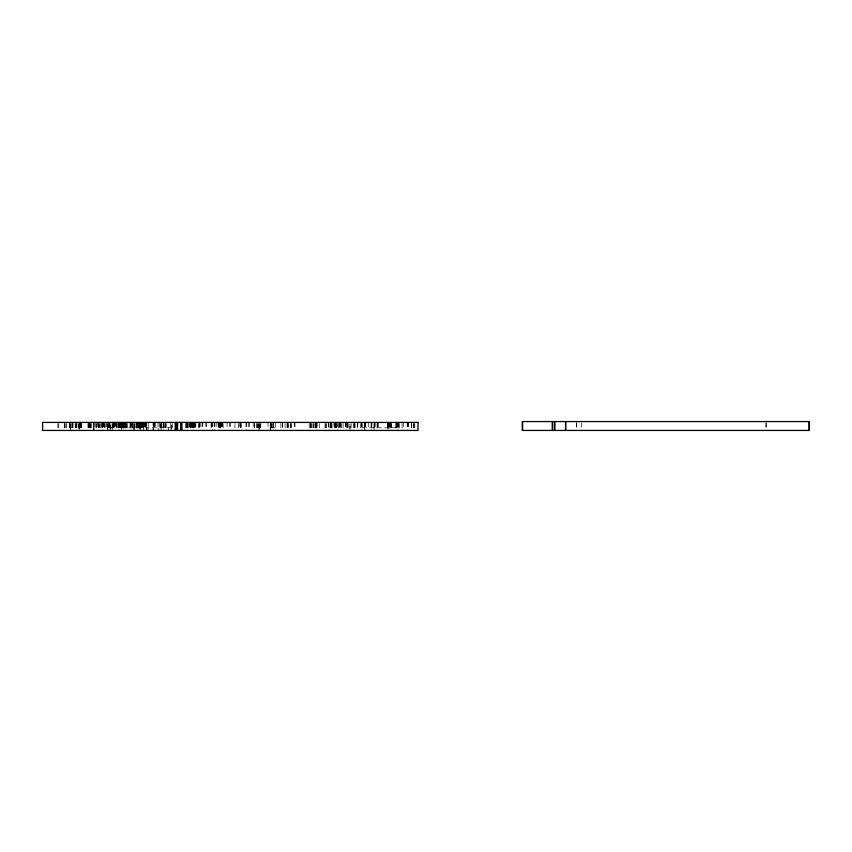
<?xml version="1.0" encoding="UTF-8"?>
<svg xmlns="http://www.w3.org/2000/svg" width="852" height="852" viewBox="0 0 852 852"><rect width="100%" height="100%" fill="white"/><g stroke="black" fill="none" stroke-linecap="round" stroke-linejoin="round"><path stroke-width="0.64" stroke-dasharray="4.26 3.19" d="M109.45 427.779L115.308 427.779L115.308 422.422M121.229 427.779L136.533 427.779M137.289 427.779L170.783 427.779M275.611 427.779L271.373 427.779L271.373 430.441M315.602 427.779L317.082 427.779M345.965 427.779L347.446 427.779M362.217 427.779L398.342 427.779M766.129 422.826L766.129 429.174M765.98 422.826L765.98 429.174M581.575 422.826L581.458 429.174M576.57 422.826L576.57 429.174M576.442 422.826L576.442 429.174M414.775 423.561L414.775 429.291M413.955 423.561L413.955 429.291M413.731 423.561L413.731 429.291M411.569 423.561L411.569 429.291M411.335 423.561L411.335 429.291M408.513 422.422L408.513 429.291M407.895 422.422L407.895 430.441M407.778 422.422L407.778 429.291M407.16 422.422L407.16 429.291M403.326 422.422L403.305 429.291M402.08 423.561L402.016 429.291M399.503 423.561L399.577 429.291M398.555 423.561L398.555 429.291M398.342 422.422L398.342 430.441M397.767 422.422L397.809 429.291M397.405 423.561L397.469 429.291M397.021 422.422L397.021 430.441M396.734 423.561L396.734 429.291M396.542 423.561L396.542 429.291M395.743 423.561L395.743 429.291M391.505 423.561L391.505 429.291M391.004 423.561L391.004 429.291M390.759 422.422L390.759 427.779M390.546 422.422L390.546 430.441M390.269 423.561L390.269 429.291M389.705 422.422L389.683 429.291M389.513 422.422L389.513 427.779M389.3 422.422L389.226 427.779M389.013 427.779L389.013 422.422L388.949 429.291M388.512 422.422L388.533 429.291M388.192 422.422L388.224 429.291M387.798 429.291L387.777 422.422L387.745 427.779M387.553 422.422L387.532 427.779M378.352 422.422L378.352 429.291M377.617 422.422L377.617 429.291M377.095 423.561L377.031 429.291M375.178 422.422L375.178 429.291M374.582 423.561L374.518 429.291L374.443 422.422M374.039 427.779L374.039 430.441M373.921 423.561L373.858 429.291M371.823 422.422L371.823 430.441M371.419 423.561L371.355 430.441M371.089 422.422L371.089 430.441M368.277 422.422L368.277 429.291M365.764 422.422L365.764 429.291M365.284 422.422L365.284 429.291M365.167 422.422L365.167 430.441M364.549 423.561L364.549 429.291M364.432 427.779L364.432 430.441M364.251 423.561L364.251 430.441M362.217 422.422L362.185 430.441M361.749 423.561L361.812 430.441M361.472 422.422L361.44 430.441M360.289 423.561L360.289 429.291M357.776 422.422L357.776 429.291M357.329 423.561L357.329 429.291M354.943 423.561L354.943 429.291M354.815 423.561L354.815 429.291M354.208 423.561L354.208 429.291M353.527 423.561L353.623 429.291M351.13 423.561L351.035 429.291M349.991 430.441L349.991 423.561L349.927 429.291M348.191 423.561L348.191 429.291M347.488 423.561L347.488 429.291L347.446 422.422M346.242 422.422L346.242 429.291M345.965 422.422L345.965 430.441M345.497 422.422L345.497 429.291M343.111 423.561L343.111 430.441M341.524 423.561L341.46 430.441M340.598 423.561L340.598 430.441M340.427 422.422L340.427 429.291M339.692 422.422L339.692 429.291M339.021 423.561L339.021 430.441M338.958 423.561L338.958 429.291M337.488 422.422L337.488 430.441M336.742 423.561L336.742 430.441M336.029 423.561L336.029 429.291M335.805 422.422L335.805 429.291M335.358 423.561L335.358 429.291M335.081 423.561L335.081 430.441M334.761 423.561L334.761 429.291M334.027 422.422L334.027 429.291M332.024 423.561L332.024 429.291M331.417 423.561L331.417 430.441M331.29 423.561L331.29 430.441M330.885 423.561L330.885 430.441M330.683 423.561L330.683 429.291M330.15 423.561L330.15 430.441M328.904 423.561L328.978 430.441M328.553 422.422L328.553 430.441M326.401 423.561L326.476 430.441M325.815 423.561L325.815 430.441M325.07 423.561L325.07 430.441M319.362 423.561L319.287 430.441M317.082 422.422L317.082 430.441M316.784 423.561L316.784 430.441M316.198 423.561L316.198 430.441M315.602 422.422L315.602 429.291M315.464 423.561L315.464 430.441M314.857 423.561L314.857 429.291M313.387 423.561L313.323 429.291M312.95 423.561L312.95 430.441M311.672 423.561L311.757 429.291M310.884 423.561L310.82 430.441M310.447 423.561L310.447 429.291M310.373 423.561L310.373 430.441M309.255 423.561L309.18 429.291M294.994 422.422L294.994 429.291M294.26 422.422L294.26 429.291M291.576 423.561L291.576 430.441M290.841 423.561L290.841 429.291M290.532 423.561L290.596 430.441M288.029 423.561L288.093 429.291M287.987 423.561L287.987 430.441M287.795 422.422L287.795 429.291M287.06 423.561L287.06 429.291M285.069 423.561L285.132 429.291M282.598 422.422L282.598 429.291M282.47 423.561L282.47 429.291M280.872 423.561L280.872 429.291M275.611 422.422L275.611 430.441M273.481 423.561L273.577 430.441M273.385 422.422L273.354 430.441M272.64 423.561L272.64 429.291M271.255 423.561L271.255 429.291M271.042 423.561L271.042 430.441M270.819 422.422L270.872 430.441M270.521 423.561L270.521 429.291M270.308 429.291L270.308 423.561L270.19 430.441M267.965 422.422L268.092 429.291M260.776 423.561L260.776 429.291M259.977 423.561L259.977 429.291M259.785 423.561L259.785 429.291M259.115 429.291L259.115 423.561L259.051 430.441M258.71 423.561L258.71 429.291M257.964 423.561L257.964 429.291M257.006 423.561L257.006 429.291M256.942 423.561L256.942 429.291M254.503 423.561L254.503 429.291M254.439 423.561L254.439 429.291M253.193 422.422L253.214 429.291M249.359 422.422L249.359 429.291M248.624 422.422L248.624 429.291M246.76 422.422L246.76 430.441M246.026 422.422L246.026 430.441M241.297 423.561L241.297 429.291M240.498 423.561L240.562 429.291M240.328 423.561L240.328 429.291M239.231 422.422L239.231 429.291M238.496 423.561L238.485 430.441M234.95 423.561L234.928 429.291M230.338 422.422L230.338 429.291M229.603 422.422L229.603 429.291M227.09 422.422L227.09 429.291M223.096 423.561L223.096 429.291M222.649 422.422L222.649 429.291M221.914 422.422L221.914 429.291M221.19 422.422L221.19 429.291M220.881 422.422L220.881 429.291M220.593 423.561L220.593 429.291M220.146 422.422L220.146 429.291M219.922 423.561L219.922 429.291M219.816 423.561L219.816 430.441M219.198 423.561L219.209 429.291M219.07 422.422L219.07 430.441M218.868 423.561L218.868 429.291M218.581 422.422L218.581 429.291M216.887 422.422L216.887 429.291M214.938 422.422L214.938 430.441M214.193 422.422L214.193 430.441M212.712 422.422L212.712 430.441M211.978 422.422L211.978 430.441M211.413 422.422L211.413 429.291M211.104 423.561L211.126 429.291M206.61 422.422L206.61 429.291M205.864 422.422L205.864 429.291M202.808 422.422L202.808 429.291M202.062 422.422L202.062 429.291M200.156 422.422L200.284 429.291M199.506 422.422L199.506 429.291M199.411 423.561L199.411 429.291M199.187 422.422L199.187 429.291M198.441 423.561L198.441 429.291M195.811 422.422L195.811 429.291M195.129 423.561L195.129 429.291M194.629 422.422L194.629 429.291M194.299 423.561L194.277 430.441M194.107 422.422L194.107 429.291M193.447 423.561L193.447 430.441M193.297 422.422L193.372 429.291M193.17 423.561L193.17 430.441M192.701 422.422L192.701 429.291M192.222 423.561L192.222 430.441M192.137 423.561L192.137 430.441M191.966 422.422L191.966 429.291M191.594 422.422L191.594 429.291M190.923 423.561L190.923 429.291L190.859 422.422M190.731 423.561L190.731 429.291M189.25 422.422L189.25 429.291M189.123 423.561L189.123 430.441M188.047 423.561L188.047 429.291M187.323 423.561L187.323 429.291M187.099 423.561L187.099 429.291L186.865 423.561M186.833 423.561L186.705 429.291M186.364 423.561L186.364 429.291M185.619 423.561L185.672 429.291M172.264 423.561L172.264 429.291M171.337 429.291L171.263 423.561L171.135 429.291M170.783 422.422L170.783 430.441M168.621 427.779L168.621 430.441M166.044 423.561L166.044 429.291M165.874 423.561L165.746 429.291M165.32 423.561L165.32 429.291M164.447 423.561L164.447 429.291M163.722 423.561L163.722 429.291M163.275 422.422L163.275 430.441M163.105 423.561L163.105 429.291M161.614 422.422L161.614 427.779M161.113 427.779L161.113 430.441M160.996 423.561L160.996 429.291M160.591 423.561L160.591 429.291M159.612 422.422L159.612 430.441M158.121 427.779L158.121 430.441M158.078 422.422L158.078 429.291M155.266 422.422L155.266 429.291M154.531 422.422L154.531 429.291M153.967 422.422L153.967 429.291M153.637 422.422L153.637 429.291M153.158 427.779L153.158 430.441L153.072 423.561M148.163 422.422L148.163 429.291M148.088 427.779L148.088 430.441M146.746 427.779L146.757 430.441M146.682 422.422L146.682 429.291M146.31 427.779L146.31 430.441M145.948 422.422L145.948 429.291M145.511 422.422L145.511 429.291M144.776 422.422L144.776 429.291M144.382 422.422L144.382 429.291M143.775 423.561L143.775 429.291M143.647 427.779L143.647 430.441M143.04 423.561L143.04 429.291M142.998 422.422L142.998 429.291M142.252 422.422L142.252 429.291M141.975 423.561L141.975 429.291L141.869 422.422M141.507 422.422L141.507 429.291M141.283 423.561L141.283 429.291M141.176 423.561L141.176 429.291M140.985 423.561L140.985 430.441M140.772 422.422L140.772 429.291M140.633 427.779L140.633 430.441M140.292 423.561L140.292 429.291M140.133 423.561L140.133 430.441M139.866 423.561L139.866 430.441M138.993 422.422L138.993 429.291M138.556 422.422L138.556 429.291M138.258 422.422L138.258 429.291M138.12 423.561L138.12 430.441M137.438 423.561L137.438 430.441M137.172 423.561L137.289 430.441M136.906 423.561L136.906 430.441M136.746 423.561L136.746 429.291M136.554 423.561L136.533 430.441M135.862 423.561L135.862 429.291M134.68 423.561L134.68 430.441M134.211 423.561L134.211 430.441M134.115 427.779L134.115 430.441M133.902 427.779L133.902 430.441M133.317 423.561L133.317 429.291M132.571 423.561L132.571 430.441M132.305 423.561L132.305 429.291M131.89 422.422L131.89 430.441M131.155 422.422L131.155 429.291M130.707 422.422L130.707 429.291M130.441 423.561L130.441 430.441M129.973 422.422L129.973 430.441M127.321 423.561L127.321 430.441M126.586 423.561L126.586 430.441M126.447 423.561L126.447 430.441M125.723 423.561L125.723 429.291M125.446 423.561L125.446 430.441M125.287 423.561L125.287 430.441M125.159 423.561L125.159 429.291M124.573 423.561L124.722 430.441M124.445 423.561L124.445 430.441M124.317 423.561L124.317 430.441M124.062 423.561L124.062 429.291M123.625 423.561L123.625 429.291M123.338 423.561L123.338 430.441M123.189 423.561L123.189 429.291M122.901 423.561L122.901 430.441M122.475 423.561L122.475 429.291M122.337 423.561L122.337 430.441M121.964 423.561L121.964 429.291M121.74 423.561L121.74 429.291M121.623 427.779L121.623 430.441M121.325 423.561L121.229 430.441M121.112 423.561L121.112 429.291M120.59 423.561L120.59 429.291M120.292 423.561L120.292 429.291M120.207 422.422L120.207 429.291M120.057 422.422L120.057 429.291M119.855 423.561L119.855 429.291M119.653 423.561L119.653 429.291M119.472 422.422L119.568 430.441M119.323 422.422L119.323 429.291M119.056 423.561L119.056 430.441M118.865 423.561L118.865 430.441M118.545 423.561L118.545 429.291M118.492 423.561L118.492 430.441M118.268 423.561L118.268 429.291M117.949 423.561L117.949 429.291M116.852 423.561L116.852 429.291M116.724 422.422L116.724 429.291M116.042 423.561L116.042 429.291M114.296 422.422L114.296 429.291M114.147 423.561L114.147 429.291M113.55 422.422L113.625 430.441M113.422 423.561L113.486 430.441M113.22 423.561L113.22 429.291M112.986 423.561L112.986 430.441M112.634 423.561L112.634 430.441M112.166 427.779L112.166 430.441M110.909 423.561L110.909 429.291M110.398 429.291L110.398 423.561L110.185 429.291M109.706 422.422L109.674 429.291M109.45 422.422L109.45 430.441M109.12 422.422L109.12 429.291M108.971 423.561L108.971 429.291M108.854 423.561L108.854 430.441M108.641 423.561L108.641 429.291M108.374 422.422L108.374 430.441M107.948 423.561L108.002 429.291M107.821 429.291L107.757 423.561L107.65 429.291M107.214 423.561L107.214 429.291M106.457 422.422L106.457 429.291M105.201 423.561L105.201 429.291M104.349 423.561L104.349 429.291M103.944 422.422L103.944 429.291M103.198 422.422L103.198 429.291M102.954 423.561L102.954 429.291M102.73 422.422L102.73 430.441M102.229 423.561L102.229 429.291M101.995 422.422L101.995 429.291M101.1 423.561L101.1 429.291M100.025 423.561L100.025 429.291M99.29 423.561L99.29 429.291M98.672 423.561L98.672 429.291M98.576 423.561L98.576 429.291M97.405 422.422L97.405 429.291M96.18 423.561L96.18 429.291M96.084 423.561L96.084 429.291M94.891 422.422L94.891 429.291M91.228 423.561L91.228 429.291M90.802 423.561L90.802 429.291M90.206 423.561L90.206 429.291M89.63 423.561L89.63 429.291M89.194 423.561L89.194 429.291M88.906 423.561L88.906 429.291M88.683 423.561L88.683 429.291M88.47 423.561L88.47 429.291M87.958 423.561L87.958 429.291M81.707 423.561L81.707 429.291M81.078 423.561L81.078 430.441M80.983 423.561L80.983 429.291M80.748 423.561L80.748 430.441M80.312 423.561L80.226 430.441M80.024 423.561L80.024 429.291M79.758 423.561L79.758 429.291M79.587 423.561L79.587 429.291M78.842 423.561L78.842 429.291M78.107 423.561L78.107 429.291M76.637 423.561L76.637 429.291M76.573 423.561L76.573 429.291M75.402 423.561L75.402 429.291M75.274 423.561L75.274 430.441M72.931 423.561L72.931 430.441M72.803 423.561L72.803 429.291M72.505 423.561L72.505 430.441M71.909 423.561L71.909 430.441M70.876 423.561L70.876 430.441M70.152 423.561L70.152 429.291M69.715 423.561L69.715 429.291M69.662 423.561L69.662 429.291M66.424 423.561L66.424 429.291M65.817 423.561L65.817 429.291M64.39 423.561L64.39 429.291M64.262 423.561L64.262 429.291M58.745 423.561L58.745 429.291M57.883 423.561L57.883 429.291M139.302 429.291L139.302 422.422L139.206 429.291M79.14 429.291L79.14 423.561L79.087 429.291M70.439 429.291L70.439 423.561L70.396 429.291"/><path stroke-width="1.28" d="M809.006 421.559L809.006 430.441M565.675 421.559L565.675 430.441M565.526 421.559L565.526 430.441M554.769 421.559L554.769 430.441M554.492 421.559L554.492 430.441M552.575 421.559L552.575 430.441M552.309 421.559L552.309 430.441M522.638 421.559L522.638 430.441M181.881 422.422L181.881 430.441M180.699 422.422L180.699 430.441M177.621 422.422L177.621 430.441M177.312 422.422L177.312 430.441M176.055 422.422L176.055 430.441M175.224 422.422L175.224 430.441M93.709 422.422L93.709 430.441M809.4 421.559L522.255 421.559L522.255 430.441L809.4 430.441L809.4 421.559M418.023 422.422L42.6 422.422L42.6 430.441L418.023 430.441L418.023 422.422"/></g></svg>
